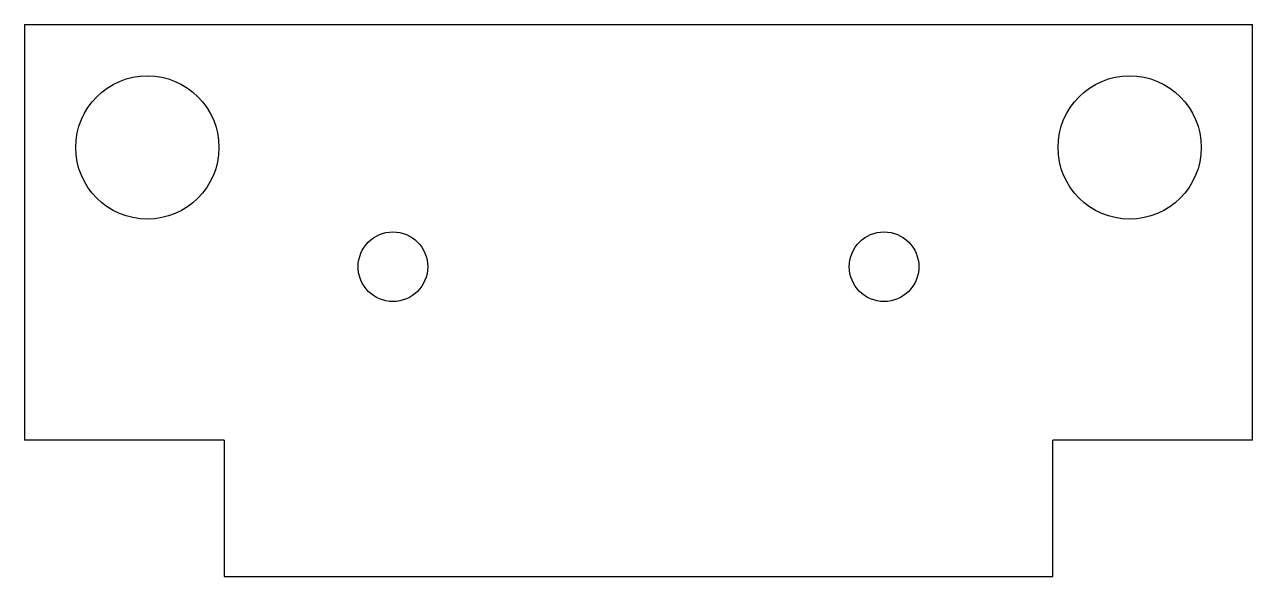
# Model space of a CAD drawing. Extents: x -15 to 15, y -10.5 to 3.
import ezdxf

# ---------------------------------------------------------------- set-up
doc = ezdxf.new("R2010")
doc.units = 0
doc.layers.add('MODELSKETCH_VISIBLE', color=7, linetype='CONTINUOUS')

msp = doc.modelspace()

# ---------------------------------------------------------------- linework, layer by layer
at = {"layer": 'MODELSKETCH_VISIBLE'}
for p, q in [((-15, 3), (-15, -7.15)), ((-15, 3), (15, 3)), ((15, -7.15), (15, 3)), ((-10.125, -7.15), (-15, -7.15)), ((-10.125, -7.15), (-10.125, -10.475)), ((10.125, -10.475), (10.125, -7.15)), ((15, -7.15), (10.125, -7.15)), ((-10.125, -10.475), (10.125, -10.475))]:
    msp.add_line(p, q, dxfattribs=at)
for centre, radius in [((-12, 0), 1.75), ((12, 0), 1.75), ((-6, -2.913), 0.85), ((6, -2.913), 0.85)]:
    msp.add_circle(centre, radius, dxfattribs=at)

doc.saveas('drawing.dxf')
